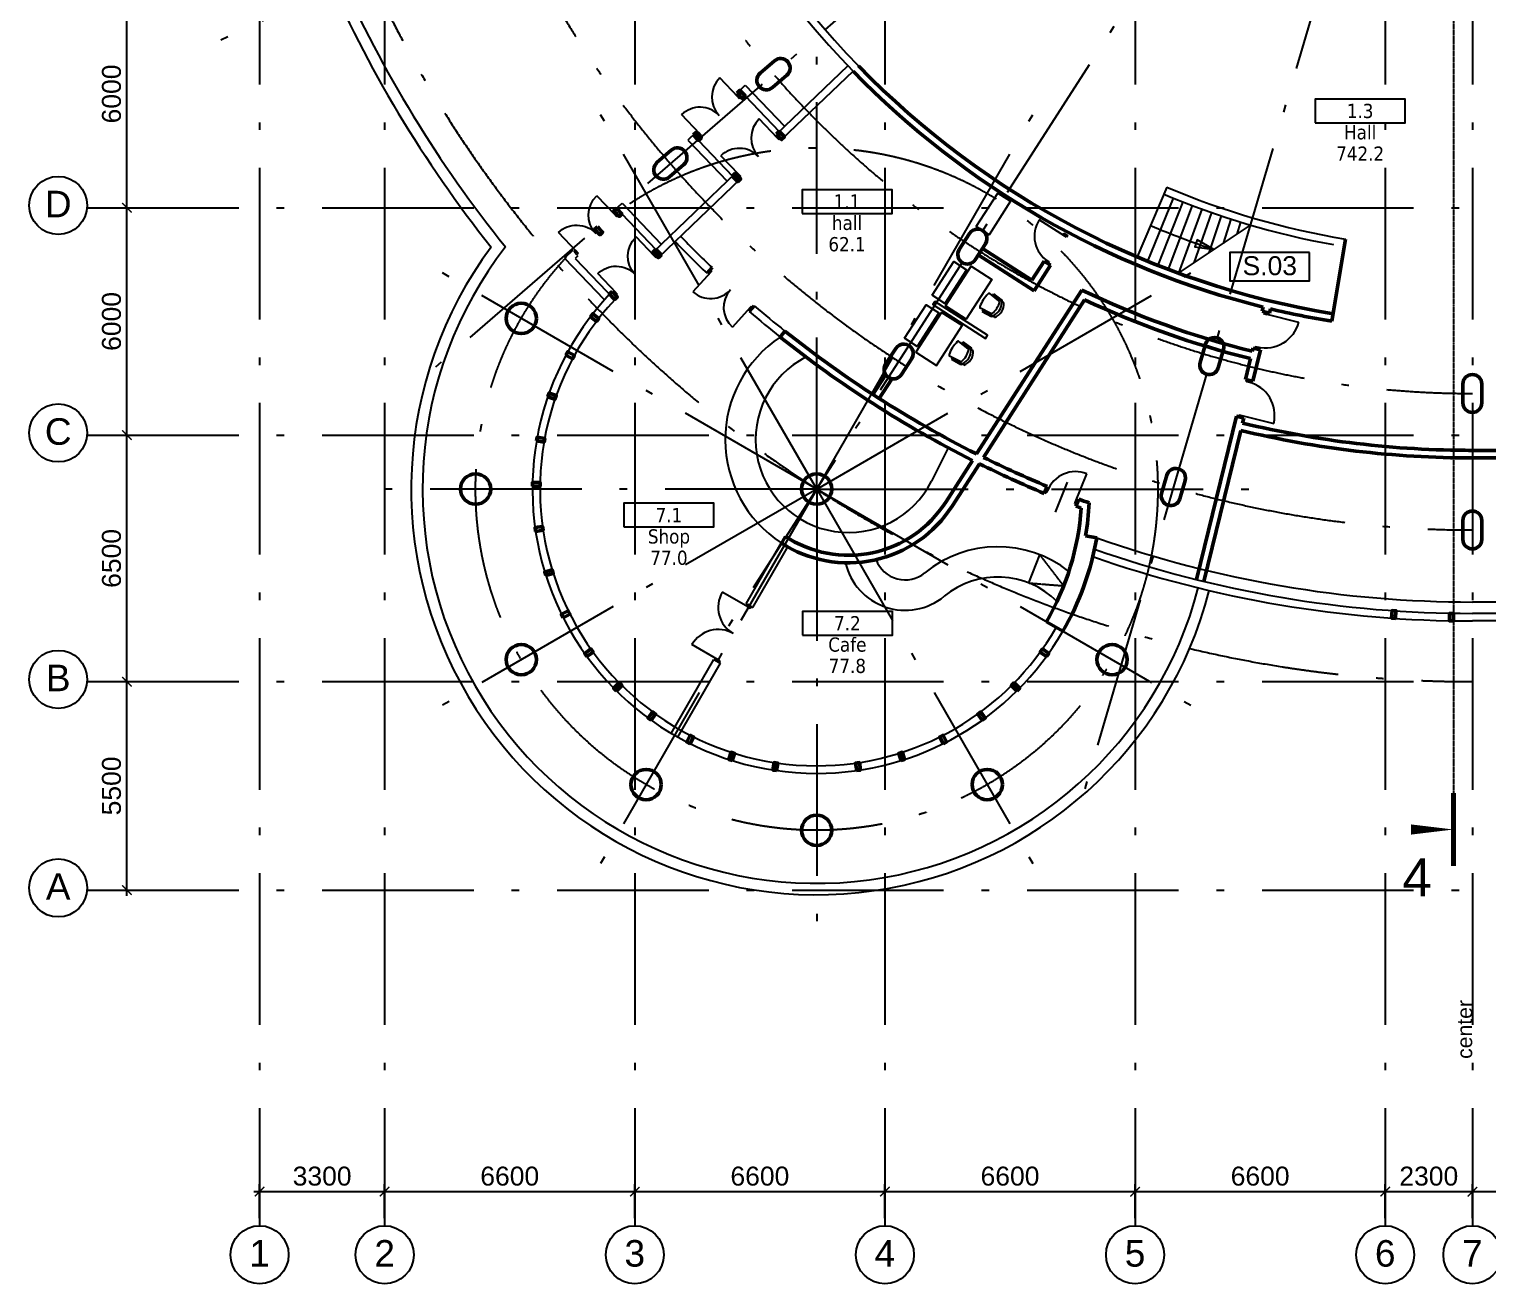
# Model space of a CAD drawing. Header units: millimetres. Extents: x 2558 to 253942, y 1343 to 186042.
# Drawn here: x 2560 to 41048, y 97362 to 130451 of the extents above; entities that cross this region are included whole.
import ezdxf
from ezdxf.enums import TextEntityAlignment as Align

# ---------------------------------------------------------------- set-up
doc = ezdxf.new("R2010")
doc.units = ezdxf.units.MM
for name, pattern in [('DASHED', [0.75, 0.5, -0.25]), ('DOGSL_1', [0]), ('HIDDEN', [0.375, 0.25, -0.125]), ('OSY', [6200, 4000, -1000, 200, -1000])]:
    doc.linetypes.add(name, pattern=pattern)
for name, color, linetype in [('AKS-NUM', 3, 'Continuous'), ('axes', 40, 'OSY'), ('DIM', 4, 'Continuous'), ('dim100', 7, 'Continuous'), ('DV', 70, 'Continuous'), ('F', 4, 'Continuous'), ('Furniture', 61, 'Continuous'), ('P', 3, 'Continuous'), ('PUN', 7, 'HIDDEN'), ('R', 7, 'Continuous'), ('T-EXPL pom', 9, 'Continuous')]:
    doc.layers.add(name, color=color, linetype=linetype)
doc.layers.add('Kolumns', color=5, linetype='Continuous', lineweight=50)
doc.layers.add('ST', color=5, linetype='Continuous', lineweight=50)
doc.styles.add('DIM100', font='arial.ttf')
doc.styles.add('dim200', font='arial.ttf')
doc.styles.add('DIM_150', font='arial.ttf')
doc.styles.add('EXPL', font='tahoma.ttf')
doc.dimstyles.new('DIM200', dxfattribs={"dimtxt": 500, "dimasz": 250, "dimexe": 200, "dimexo": 200, "dimgap": 150, "dimtad": 1, "dimdec": 0, "dimzin": 0, "dimdsep": 46, "dimtxsty": 'dim200', "dimblk": 'ARCHTICK', "dimcen": 100, "dimdle": 150, "dimclrd": 256, "dimclre": 256, "dimclrt": 256, "dimaunit": 1, "dimadec": 4, "dimazin": 0, "dimtfac": 1, "dimtdec": 0, "dimtix": 1, "dimtofl": 0, "dimtmove": 0, "dimatfit": 0, "dimldrblk": 'DOT', "dimfxl": 200, "dimtolj": 1, "dimtzin": 0, "dimarcsym": 0})

# ---------------------------------------------------------------- blocks, each defined once
blk = doc.blocks.new('okon')
at = {"layer": 'ST'}
blk.add_lwpolyline([(-50, 0), (50, 0), (50, 200), (-50, 200)], close=True, dxfattribs=at)
blk = doc.blocks.new('_ArchTick')
at = {"color": 0, "linetype": 'ByBlock', "const_width": 0.15}
blk.add_lwpolyline([(-0.5, -0.5), (0.5, 0.5)], dxfattribs=at)
blk = doc.blocks.new('*D383')
at = {"layer": 'Defpoints', "color": 0, "transparency": 16777216}
for p in [(38340, 99793), (31740, 98893), (38340, 98893)]:
    blk.add_point(p, dxfattribs=at)
at = {"layer": 'DIM', "lineweight": -2, "transparency": 16777216}
for p, q in [((31590, 99793), (38490, 99793)), ((31740, 99093), (31740, 99993)), ((38340, 99093), (38340, 99993))]:
    blk.add_line(p, q, dxfattribs=at)
at = {"layer": 'DIM', "lineweight": -2, "transparency": 16777216, "xscale": 250, "yscale": 250, "zscale": 250, "rotation": 180}
blk.add_blockref('_ArchTick', (31740, 99793), dxfattribs=at)
at = {"layer": 'DIM', "lineweight": -2, "transparency": 16777216, "xscale": 250, "yscale": 250, "zscale": 250}
blk.add_blockref('_ArchTick', (38340, 99793), dxfattribs=at)
at = {"layer": 'DIM', "transparency": 16777216, "insert": (35040, 100199), "char_height": 500, "attachment_point": 5, "style": 'dim200'}
blk.add_mtext('\\A1;6600', dxfattribs=at)
blk = doc.blocks.new('_Dot')
at = {"layer": 'P', "color": 0, "lineweight": -2}
blk.add_line((-0.5, 0), (-1, 0), dxfattribs=at)
at = {"layer": 'P', "color": 0, "const_width": 0.5}
blk.add_lwpolyline([(-0.25, 0, 1), (0.25, 0, 1)], format="xyb", close=True, dxfattribs=at)
blk = doc.blocks.new('*D384')
at = {"layer": 'Defpoints', "color": 0, "transparency": 16777216}
for p in [(31740, 99793), (25140, 98893), (31740, 98893)]:
    blk.add_point(p, dxfattribs=at)
at = {"layer": 'DIM', "lineweight": -2, "transparency": 16777216}
for p, q in [((24990, 99793), (31890, 99793)), ((25140, 99093), (25140, 99993)), ((31740, 99093), (31740, 99993))]:
    blk.add_line(p, q, dxfattribs=at)
at = {"layer": 'DIM', "lineweight": -2, "transparency": 16777216, "xscale": 250, "yscale": 250, "zscale": 250, "rotation": 180}
blk.add_blockref('_ArchTick', (25140, 99793), dxfattribs=at)
at = {"layer": 'DIM', "lineweight": -2, "transparency": 16777216, "xscale": 250, "yscale": 250, "zscale": 250}
blk.add_blockref('_ArchTick', (31740, 99793), dxfattribs=at)
at = {"layer": 'DIM', "transparency": 16777216, "insert": (28440, 100199), "char_height": 500, "attachment_point": 5, "style": 'dim200'}
blk.add_mtext('\\A1;6600', dxfattribs=at)
blk = doc.blocks.new('*D385')
at = {"layer": 'Defpoints', "color": 0, "transparency": 16777216}
for p in [(25140, 99793), (18540, 98893), (25140, 98893)]:
    blk.add_point(p, dxfattribs=at)
at = {"layer": 'DIM', "lineweight": -2, "transparency": 16777216}
for p, q in [((18390, 99793), (25290, 99793)), ((18540, 99093), (18540, 99993)), ((25140, 99093), (25140, 99993))]:
    blk.add_line(p, q, dxfattribs=at)
at = {"layer": 'DIM', "lineweight": -2, "transparency": 16777216, "xscale": 250, "yscale": 250, "zscale": 250, "rotation": 180}
blk.add_blockref('_ArchTick', (18540, 99793), dxfattribs=at)
at = {"layer": 'DIM', "lineweight": -2, "transparency": 16777216, "xscale": 250, "yscale": 250, "zscale": 250}
blk.add_blockref('_ArchTick', (25140, 99793), dxfattribs=at)
at = {"layer": 'DIM', "transparency": 16777216, "insert": (21840, 100199), "char_height": 500, "attachment_point": 5, "style": 'dim200'}
blk.add_mtext('\\A1;6600', dxfattribs=at)
blk = doc.blocks.new('*D386')
at = {"layer": 'Defpoints', "color": 0, "transparency": 16777216}
for p in [(18540, 99793), (11940, 98893), (18540, 98893)]:
    blk.add_point(p, dxfattribs=at)
at = {"layer": 'DIM', "lineweight": -2, "transparency": 16777216}
for p, q in [((11790, 99793), (18690, 99793)), ((11940, 99093), (11940, 99993)), ((18540, 99093), (18540, 99993))]:
    blk.add_line(p, q, dxfattribs=at)
at = {"layer": 'DIM', "lineweight": -2, "transparency": 16777216, "xscale": 250, "yscale": 250, "zscale": 250, "rotation": 180}
blk.add_blockref('_ArchTick', (11940, 99793), dxfattribs=at)
at = {"layer": 'DIM', "lineweight": -2, "transparency": 16777216, "xscale": 250, "yscale": 250, "zscale": 250}
blk.add_blockref('_ArchTick', (18540, 99793), dxfattribs=at)
at = {"layer": 'DIM', "transparency": 16777216, "insert": (15240, 100199), "char_height": 500, "attachment_point": 5, "style": 'dim200'}
blk.add_mtext('\\A1;6600', dxfattribs=at)
blk = doc.blocks.new('*D387')
at = {"layer": 'Defpoints', "color": 0, "transparency": 16777216}
for p in [(11940, 99793), (8640, 98893), (11940, 98893)]:
    blk.add_point(p, dxfattribs=at)
at = {"layer": 'DIM', "lineweight": -2, "transparency": 16777216}
for p, q in [((8490, 99793), (12090, 99793)), ((8640, 99093), (8640, 99993)), ((11940, 99093), (11940, 99993))]:
    blk.add_line(p, q, dxfattribs=at)
at = {"layer": 'DIM', "lineweight": -2, "transparency": 16777216, "xscale": 250, "yscale": 250, "zscale": 250, "rotation": 180}
blk.add_blockref('_ArchTick', (8640, 99793), dxfattribs=at)
at = {"layer": 'DIM', "lineweight": -2, "transparency": 16777216, "xscale": 250, "yscale": 250, "zscale": 250}
blk.add_blockref('_ArchTick', (11940, 99793), dxfattribs=at)
at = {"layer": 'DIM', "transparency": 16777216, "insert": (10290, 100199), "char_height": 500, "attachment_point": 5, "style": 'dim200'}
blk.add_mtext('\\A1;3300', dxfattribs=at)
blk = doc.blocks.new('*D390')
at = {"layer": 'Defpoints', "color": 0, "transparency": 16777216}
for p in [(48440, 99793), (40640, 98893), (48440, 98893)]:
    blk.add_point(p, dxfattribs=at)
at = {"layer": 'DIM', "lineweight": -2, "transparency": 16777216}
for p, q in [((40490, 99793), (48590, 99793)), ((40640, 99093), (40640, 99993)), ((48440, 99093), (48440, 99993))]:
    blk.add_line(p, q, dxfattribs=at)
at = {"layer": 'DIM', "lineweight": -2, "transparency": 16777216, "xscale": 250, "yscale": 250, "zscale": 250, "rotation": 180}
blk.add_blockref('_ArchTick', (40640, 99793), dxfattribs=at)
at = {"layer": 'DIM', "lineweight": -2, "transparency": 16777216, "xscale": 250, "yscale": 250, "zscale": 250}
blk.add_blockref('_ArchTick', (48440, 99793), dxfattribs=at)
at = {"layer": 'DIM', "transparency": 16777216, "insert": (44540, 100199), "char_height": 500, "attachment_point": 5, "style": 'dim200'}
blk.add_mtext('\\A1;7800', dxfattribs=at)
blk = doc.blocks.new('*D391')
at = {"layer": 'Defpoints', "color": 0, "transparency": 16777216}
for p in [(40640, 99793), (38340, 98893), (40640, 98893)]:
    blk.add_point(p, dxfattribs=at)
at = {"layer": 'DIM', "lineweight": -2, "transparency": 16777216}
for p, q in [((38190, 99793), (40790, 99793)), ((38340, 99093), (38340, 99993)), ((40640, 99093), (40640, 99993))]:
    blk.add_line(p, q, dxfattribs=at)
at = {"layer": 'DIM', "lineweight": -2, "transparency": 16777216, "xscale": 250, "yscale": 250, "zscale": 250, "rotation": 180}
blk.add_blockref('_ArchTick', (38340, 99793), dxfattribs=at)
at = {"layer": 'DIM', "lineweight": -2, "transparency": 16777216, "xscale": 250, "yscale": 250, "zscale": 250}
blk.add_blockref('_ArchTick', (40640, 99793), dxfattribs=at)
at = {"layer": 'DIM', "transparency": 16777216, "insert": (39490, 100199), "char_height": 500, "attachment_point": 5, "style": 'dim200'}
blk.add_mtext('\\A1;2300', dxfattribs=at)
blk = doc.blocks.new('*D394')
at = {"layer": 'Defpoints', "color": 0, "transparency": 16777216}
for p in [(4090, 125743), (5140, 125743), (4090, 119743)]:
    blk.add_point(p, dxfattribs=at)
at = {"layer": 'DIM', "lineweight": -2, "transparency": 16777216}
for p, q in [((5140, 119593), (5140, 125893)), ((4290, 125743), (5340, 125743)), ((4290, 119743), (5340, 119743))]:
    blk.add_line(p, q, dxfattribs=at)
at = {"layer": 'DIM', "lineweight": -2, "transparency": 16777216, "xscale": 250, "yscale": 250, "zscale": 250}
for p, rotation in [((5140, 125743), 90), ((5140, 119743), 270)]:
    blk.add_blockref('_ArchTick', p, dxfattribs=dict(at, rotation=rotation))
at = {"layer": 'DIM', "transparency": 16777216, "insert": (4734, 122743), "char_height": 500, "attachment_point": 5, "rotation": 90, "style": 'dim200'}
blk.add_mtext('\\A1;6000', dxfattribs=at)
blk = doc.blocks.new('*D395')
at = {"layer": 'Defpoints', "color": 0, "transparency": 16777216}
for p in [(4090, 131743), (5140, 131743), (4090, 125743)]:
    blk.add_point(p, dxfattribs=at)
at = {"layer": 'DIM', "lineweight": -2, "transparency": 16777216}
for p, q in [((4290, 131743), (5340, 131743)), ((5140, 125593), (5140, 131893)), ((4290, 125743), (5340, 125743))]:
    blk.add_line(p, q, dxfattribs=at)
at = {"layer": 'DIM', "lineweight": -2, "transparency": 16777216, "xscale": 250, "yscale": 250, "zscale": 250}
for p, rotation in [((5140, 131743), 90), ((5140, 125743), 270)]:
    blk.add_blockref('_ArchTick', p, dxfattribs=dict(at, rotation=rotation))
at = {"layer": 'DIM', "transparency": 16777216, "insert": (4734, 128743), "char_height": 500, "attachment_point": 5, "rotation": 90, "style": 'dim200'}
blk.add_mtext('\\A1;6000', dxfattribs=at)
blk = doc.blocks.new('*D399')
at = {"layer": 'Defpoints', "color": 0, "transparency": 16777216}
for p in [(4090, 119743), (5140, 119743), (4090, 113243)]:
    blk.add_point(p, dxfattribs=at)
at = {"layer": 'DIM', "lineweight": -2, "transparency": 16777216}
for p, q in [((4290, 119743), (5340, 119743)), ((5140, 113093), (5140, 119893)), ((4290, 113243), (5340, 113243))]:
    blk.add_line(p, q, dxfattribs=at)
at = {"layer": 'DIM', "lineweight": -2, "transparency": 16777216, "xscale": 250, "yscale": 250, "zscale": 250}
for p, rotation in [((5140, 119743), 90), ((5140, 113243), 270)]:
    blk.add_blockref('_ArchTick', p, dxfattribs=dict(at, rotation=rotation))
at = {"layer": 'DIM', "transparency": 16777216, "insert": (4734, 116493), "char_height": 500, "attachment_point": 5, "rotation": 90, "style": 'dim200'}
blk.add_mtext('\\A1;6500', dxfattribs=at)
blk = doc.blocks.new('*D400')
at = {"layer": 'Defpoints', "color": 0, "transparency": 16777216}
for p in [(4090, 113243), (5140, 113243), (4090, 107743)]:
    blk.add_point(p, dxfattribs=at)
at = {"layer": 'DIM', "lineweight": -2, "transparency": 16777216}
for p, q in [((4290, 113243), (5340, 113243)), ((5140, 107593), (5140, 113393)), ((4290, 107743), (5340, 107743))]:
    blk.add_line(p, q, dxfattribs=at)
at = {"layer": 'DIM', "lineweight": -2, "transparency": 16777216, "xscale": 250, "yscale": 250, "zscale": 250}
for p, rotation in [((5140, 113243), 90), ((5140, 107743), 270)]:
    blk.add_blockref('_ArchTick', p, dxfattribs=dict(at, rotation=rotation))
at = {"layer": 'DIM', "transparency": 16777216, "insert": (4734, 110493), "char_height": 500, "attachment_point": 5, "rotation": 90, "style": 'dim200'}
blk.add_mtext('\\A1;5500', dxfattribs=at)
blk = doc.blocks.new('nomkom')
blk.add_lwpolyline([(-950, 0), (950, 0), (950, 500), (-950, 500)], close=True)
at = {"style": 'EXPL'}
for tag, height, p in [('NO_LEGEND', 300, (0, 100)), ('ROOM_NAME', 200, (0, -350)), ('AREA', 300, (0, -800))]:
    blk.add_attdef(tag, text='', height=height, dxfattribs=at).set_placement(p, align=Align.CENTER)
blk = doc.blocks.new('A$C43583891')
at = {"layer": 'axes'}
for p, q in [((-89872, 34644), (-96774, 58151)), ((-93108, 33166), (-106354, 53776)), ((-86350, 22650), (-114313, 46880)), ((-97720, 27843), (-120006, 38020)), ((-98723, 24429), (-122973, 27916)), ((-86350, 22650), (-114313, -1580)), ((-98723, 20871), (-122973, 17384)), ((-97720, 17457), (-120006, 7280)), ((-93108, 12134), (-106354, -8476)), ((-89872, 10656), (-96774, -12851))]:
    blk.add_line(p, q, dxfattribs=at)
for radius in [28000, 24400]:
    blk.add_arc((-86350, 22650), radius, 90, 270, dxfattribs=at)
at = {"layer": 'Kolumns'}
for points in [[(-86100, 50900, 1), (-86600, 50900), (-86600, 50400, 1), (-86100, 50400)], [(-94069, 49826, 1), (-94549, 49685), (-94408, 49205, 1), (-93928, 49346)], [(-86100, 47300, 1), (-86600, 47300), (-86600, 46800, 1), (-86100, 46800)], [(-93055, 46372, 1), (-93535, 46231), (-93394, 45751, 1), (-92914, 45892)], [(-99887, 43252, -1), (-99466, 43522), (-99196, 43101, -1), (-99617, 42831)], [(-104816, 38981, 1), (-105143, 38603), (-104765, 38276, 1), (-104438, 38654)], [(-111943, 34613, 1), (-112151, 34158), (-111696, 33950, 1), (-111488, 34405)], [(-108669, 33117, 1), (-108876, 32663), (-108421, 32455, 1), (-108214, 32910)], [(-114348, 26423, -1), (-114277, 26918), (-113782, 26847, -1), (-113853, 26352)], [(-110785, 25911, -1), (-110714, 26406), (-110219, 26334, -1), (-110290, 25839)], [(-110785, 19389, 1), (-110714, 18894), (-110219, 18966, 1), (-110290, 19461)], [(-114348, 18877, 1), (-114277, 18382), (-113782, 18453, 1), (-113853, 18948)], [(-108669, 12183, -1), (-108876, 12637), (-108421, 12845, -1), (-108214, 12390)], [(-111943, 10687, -1), (-112151, 11142), (-111696, 11350, -1), (-111488, 10895)], [(-104816, 6319, -1), (-105143, 6697), (-104765, 7024, -1), (-104438, 6646)], [(-107536, 3961, -1), (-107864, 4339), (-107486, 4667, -1), (-107158, 4289)], [(-99887, 2048, 1), (-99466, 1778), (-99196, 2199, 1), (-99617, 2469)], [(-93055, -1072, -1), (-93535, -931), (-93394, -451, -1), (-92914, -592)], [(-101833, -980, 1), (-101413, -1251), (-101142, -830, 1), (-101563, -560)], [(-86100, -2000, -1), (-86600, -2000), (-86600, -1500, -1), (-86100, -1500)], [(-94069, -4526, -1), (-94549, -4385), (-94408, -3905, -1), (-93928, -4046)], [(-86100, -5600, -1), (-86600, -5600), (-86600, -5100, -1), (-86100, -5100)]]:
    blk.add_lwpolyline(points, format="xyb", close=True, dxfattribs=at)
blk = doc.blocks.new('C430')
at = {"linetype": 'DOGSL_1'}
for p, q in [((82, 190), (-210, 216)), ((211, 220), (160, 197)), ((82, -190), (-210, -216)), ((211, -220), (160, -197))]:
    blk.add_line(p, q, dxfattribs=at)
at = {"linetype": 'Continuous'}
for p, q in [((-129, 231), (-129, 261)), ((174, 204), (143, 248)), ((-129, -231), (-129, -261)), ((174, -204), (143, -248))]:
    blk.add_line(p, q, dxfattribs=at)
for p, q in [((-129, 261), (140, 242)), ((-129, 231), (165, 212)), ((-129, -231), (165, -212)), ((-129, -261), (140, -242))]:
    blk.add_line(p, q)
for centre, radius, start, end in [((685, 0), 947, 168.423, 191.577), ((-76, 0), 361, 322.5632, 37.4365)]:
    blk.add_arc(centre, radius, start, end)
at = {"linetype": 'DOGSL_1'}
for centre, radius, start, end in [((-173, 159), 76.7, 142.3214, 155.7722), ((-212, 189), 27.4, 86.0279, 142.3212), ((77, 154), 36.8, 56.371, 82.2515), ((81, 157), 32.5, 24.2753, 58.9946), ((-173, -159), 76.7, 204.2278, 217.6786), ((-212, -189), 27.4, 217.6788, 273.9721), ((77, -154), 36.8, 277.7485, 303.629), ((81, -157), 32.5, 301.0054, 335.7247)]:
    blk.add_arc(centre, radius, start, end, dxfattribs=at)
at = {"linetype": 'Continuous'}
for centre, radius, start, end in [((-415, 1), 552, 342.0039, 17.8524), ((-150, 0), 368, 327.6371, 32.3629)]:
    blk.add_arc(centre, radius, start, end, dxfattribs=at)
blk = doc.blocks.new('80')
at = {"layer": 'DV'}
blk.add_line((50, 0), (50, -800), dxfattribs=at)
for points in [[(50, 50), (50, -50), (0, -50), (0, 50)], [(850, 50), (850, -50), (900, -50), (900, 50)]]:
    blk.add_lwpolyline(points, close=True, dxfattribs=at)
blk.add_arc((50, 0), 800, 270, 0, dxfattribs=at)
blk = doc.blocks.new('77')
at = {"layer": 'DV'}
for p, q in [((50, 0), (50, -700)), ((1450, 0), (1450, -700))]:
    blk.add_line(p, q, dxfattribs=at)
for points in [[(50, 50), (0, 50), (0, -50), (50, -50)], [(1450, 50), (1500, 50), (1500, -50), (1450, -50)]]:
    blk.add_lwpolyline(points, close=True, dxfattribs=at)
for centre, start, end in [((50, 0), 270, 0), ((1450, 0), 180, 270)]:
    blk.add_arc(centre, 700, start, end, dxfattribs=at)
blk = doc.blocks.new('90')
at = {"layer": 'DV'}
blk.add_line((50, 0), (50, -900), dxfattribs=at)
for points in [[(50, 50), (50, -50), (0, -50), (0, 50)], [(1000, 50), (1000, -50), (950, -50), (950, 50)]]:
    blk.add_lwpolyline(points, close=True, dxfattribs=at)
blk.add_arc((50, 0), 900, 270, 0, dxfattribs=at)
blk = doc.blocks.new('88')
at = {"layer": 'DV'}
for p, q in [((0, -50), (800, -50)), ((0, -1650), (800, -1650))]:
    blk.add_line(p, q, dxfattribs=at)
for points in [[(-50, -50), (-50, 0), (50, 0), (50, -50)], [(-50, -1650), (-50, -1700), (50, -1700), (50, -1650)]]:
    blk.add_lwpolyline(points, close=True, dxfattribs=at)
for centre, start, end in [((0, -50), 270, 0), ((0, -1650), 0, 90)]:
    blk.add_arc(centre, 800, start, end, dxfattribs=at)

msp = doc.modelspace()

# ---------------------------------------------------------------- linework, layer by layer
at = {"layer": 'AKS-NUM'}
for centre in [(3326.1, 125803), (3326.1, 119803), (3326.1, 113303), (3326.1, 107803), (8639.4, 98127.5), (11939.4, 98127.5), (18539.4, 98127.5), (25139.4, 98127.5), (31739.4, 98127.5), (38339.4, 98127.5), (40639.6, 98127.5)]:
    msp.add_circle(centre, 765.9, dxfattribs=at)
at = {"layer": 'axes'}
for p, q in [((8639.6, 182593.4), (8639.6, 98893.4)), ((11939.6, 182593.4), (11939.6, 98893.4)), ((18539.6, 182593.4), (18539.6, 98893.4)), ((25139.6, 182593.4), (25139.6, 98893.4)), ((31739.6, 182593.4), (31739.6, 98893.4)), ((38339.6, 182593.4), (38339.6, 98893.4)), ((40639.6, 182593.4), (40639.6, 98893.4)), ((23339.1, 118323.3), (23339.1, 129923.3)), ((23339.1, 118323.3), (17539.1, 128369.2)), ((23339.1, 118323.3), (29139.1, 128369.2)), ((4089.6, 125743.4), (113998.8, 125743.4)), ((23339.1, 118323.3), (13293.2, 124123.3)), ((23339.1, 118323.3), (33385, 124123.3)), ((4089.6, 119743.4), (113998.8, 119743.4)), ((23339.1, 118323.3), (11739.1, 118323.3)), ((23339.1, 118323.3), (13293.2, 112523.3)), ((23339.1, 118323.3), (17539.1, 108277.4)), ((23339.1, 118323.3), (23339.1, 106723.3)), ((23339.1, 118323.3), (29139.1, 108277.4)), ((23339.1, 118323.3), (33385, 112523.3)), ((23339.1, 118323.3), (34939.1, 118323.3)), ((4089.6, 113243.4), (113998.8, 113243.4)), ((4089.6, 107743.4), (113998.8, 107743.4))]:
    msp.add_line(p, q, dxfattribs=at)
msp.add_circle((23339.1, 118323.3), 9000, dxfattribs=at)
msp.add_arc((40639.6, 145243.4), 32000, 90, 270, dxfattribs=at)
at = {"layer": 'dim100'}
msp.add_line((29947.2, 118501.8), (29631.6, 117712.6), dxfattribs=at)
at = {"layer": 'F'}
for p, q in [((24160.9, 129486.1), (22275.5, 127683.2)), ((24299.8, 129342.2), (22413.7, 127538.7)), ((21238.8, 128767.4), (21455.7, 128974.7)), ((21455.7, 128974.7), (22492.3, 127890.6)), ((21377.1, 128622.8), (21449.3, 128691.9)), ((21449.3, 128691.9), (22347.8, 127752.4)), ((20154.7, 127730.7), (19937.9, 127523.4)), ((19937.9, 127523.4), (20974.5, 126439.2)), ((20292.9, 127586.2), (20220.7, 127517)), ((20220.7, 127517), (21119.1, 126577.5)), ((21191.4, 126646.6), (19023.1, 124573.3)), ((21329.6, 126502), (19161.3, 124428.7)), ((17986.5, 125657.4), (18203.3, 125864.7)), ((18203.3, 125864.7), (19239.9, 124780.6)), ((18124.7, 125512.8), (18197, 125581.9)), ((18197, 125581.9), (19095.4, 124642.4)), ((16902.3, 124620.7), (16685.5, 124413.4)), ((16685.5, 124413.4), (17722.2, 123329.3)), ((17040.6, 124476.2), (16968.3, 124407.1)), ((16968.3, 124407.1), (18012.5, 123315)), ((21477.5, 115298.9), (22504.1, 117077)), ((21650.7, 115198.9), (22574.9, 116799.6)), ((28934.6, 115845.5), (29229.2, 116589.2)), ((21477.5, 115298.9), (21650.7, 115198.9)), ((43639.6, 115343.4), (40639.6, 115343.4)), ((43639.6, 115043.4), (40639.6, 115043.4)), ((43639.6, 114843.4), (40639.6, 114843.4)), ((19502.5, 111878.1), (20627.5, 113826.7)), ((19675.7, 111778.1), (20800.7, 113726.7)), ((20627.5, 113826.7), (20800.7, 113726.7))]:
    msp.add_line(p, q, dxfattribs=at)
for centre, radius, start, end in [((40639.6, 145243.4), 22800, 186.72648, 224.21402), ((40639.6, 145243.4), 22600, 186.74539, 224.21835), ((40639.6, 145243.4), 29300, 224.10904, 226.43436), ((40639.6, 145243.4), 29100, 224.11173, 226.42428), ((23339.1, 118323.3), 7500, 136.77517, 270), ((23339.1, 118323.3), 7300, 136.85901, 270), ((40639.6, 145243.4), 29300, 229.36791, 231.43937), ((40639.6, 145243.4), 29100, 229.378, 231.43937), ((40639.6, 145243.4), 29900, 250.6396, 270), ((28115.8, 113778.9), 3022.9, 51.61711, 129.47521), ((40639.6, 145243.4), 30200, 250.72268, 270), ((25674.6, 116742.8), 1616.9, 193.03361, 309.47521), ((25674.6, 116742.8), 816.9, 200.21754, 309.47521), ((40639.6, 145243.4), 30400, 250.76426, 270), ((28115.8, 113778.9), 2222.9, 45.27188, 129.47521), ((23339.1, 118323.3), 7300, 270, 330), ((23339.1, 118323.3), 7500, 270, 330)]:
    msp.add_arc(centre, radius, start, end, dxfattribs=at)
at = {"layer": 'Kolumns'}
for centre in [(15544.9, 122823.3), (14339.1, 118323.3), (23339.1, 118323.3), (15544.9, 113823.3), (31133.4, 113823.3), (18839.1, 110529.1), (27839.1, 110529.1), (23339.1, 109323.3)]:
    msp.add_circle(centre, 400, dxfattribs=at)
at = {"layer": 'P'}
for p, q in [((32578.5, 126286.1), (31795.9, 124445.6)), ((32749, 125998.2), (32066.2, 124332.8)), ((32999.1, 125897.6), (32337.9, 124223.4)), ((33250.4, 125800.2), (32610.9, 124117.6)), ((33503, 125706.1), (32885.4, 124015.3)), ((33756.8, 125615.2), (33290.9, 124286.6)), ((34011.7, 125527.7), (33682.6, 124548.7)), ((32885.4, 124015.3), (34783, 125284.9)), ((34267.8, 125443.4), (34061.4, 124802.1)), ((34524.9, 125362.5), (34428, 125047.4)), ((26809.7, 119412.7), (26367.8, 118530.2))]:
    msp.add_line(p, q, dxfattribs=at)
for points in [[(27550.1, 125245.6), (28117.7, 126128.9), (28454.3, 125912.6), (27886.6, 125029.3)], [(33822.2, 124642.1), (33382.1, 124899.6), (33316.9, 124710.5), (33822.2, 124642.1)], [(26387.7, 123436.9), (26955.4, 124320.2), (27291.9, 124103.9), (26724.2, 123220.6)], [(26739.2, 123151.5), (27415, 124203.1), (27961.8, 123851.7), (27286, 122800.1)], [(25657.8, 122301.2), (26225.5, 123184.5), (26562, 122968.2), (25994.3, 122084.9)], [(26459.8, 123271.7), (26405.8, 123187.5), (27793.8, 122295.5), (27847.9, 122379.6)], [(26631.1, 122983.3), (25955.3, 121931.7), (26502.1, 121580.3), (27177.9, 122631.9)]]:
    msp.add_lwpolyline(points, close=True, dxfattribs=at)
for centre, radius, start, end in [((40639.6, 145243.4), 33050, 203.50523, 218.42739), ((40639.6, 145243.4), 32750, 204.0206, 218.83452), ((40639.6, 145243.4), 20600, 246.96357, 260.64393), ((40639.6, 145243.4), 20800, 246.96357, 259.85489), ((40639.6, 145243.4), 21700, 246.96357, 251.68951), ((23339.1, 118323.3), 10700, 143.40538, 345.51175), ((23339.1, 118323.3), 10400, 142.13561, 345.48268), ((24177.1, 119627.2), 3250, 123.66138, 236.93538), ((24177.1, 119627.2), 2450, 117.22283, 333.39973)]:
    msp.add_arc(centre, radius, start, end, dxfattribs=at)
at = {"layer": 'PUN'}
msp.add_lwpolyline([(28934.6, 115845.5), (29857.1, 115770.5), (29229.2, 116589.2)], dxfattribs=at)
at = {"layer": 'R', "color": 7, "linetype": 'DASHED'}
msp.add_line((40139.6, 182593.4), (40139.6, 109343.4), dxfattribs=at)
at = {"layer": 'R', "const_width": 133.9}
msp.add_lwpolyline([(40139.6, 110302.8), (40139.6, 108384)], dxfattribs=at)
at = {"layer": 'R'}
msp.add_lwpolyline([(39024, 109343.4, 267.7, 0, 0), (40139.6, 109343.4, 0, 0, 0)], format="xyseb", dxfattribs=at)
at = {"layer": 'ST'}
for p, q in [((37290.7, 124917.4), (36933.1, 122746.7)), ((27604.3, 124497.5), (29076.5, 123551.4)), ((27712.4, 124665.8), (29016.3, 123827.8)), ((29340.7, 124332.5), (29016.3, 123827.8)), ((29509, 124224.4), (29340.7, 124332.5)), ((20446.5, 124013.1), (20580.6, 124161.5)), ((29076.5, 123551.4), (29509, 124224.4)), ((27559.5, 119248.8), (30335.3, 123568.1)), ((27739.5, 119159), (30408.7, 123312.4)), ((21559.5, 123007.4), (21693.6, 123155.9)), ((35118.8, 123121.9), (35091.9, 123012.1)), ((35286.2, 122964.5), (35091.9, 123012.1)), ((35313.1, 123074.3), (35286.2, 122964.5)), ((22375.7, 122332.3), (22500.4, 122488.7)), ((34854, 122040.8), (34833.3, 121956.4)), ((35048.3, 121993.2), (34854, 122040.8)), ((34785.8, 121762.1), (34651.8, 121215.2)), ((35048.3, 121993.2), (34846.1, 121167.6)), ((25147.3, 121321.7), (24822.9, 120817)), ((25315.5, 121213.6), (24991.1, 120708.9)), ((34846.1, 121167.6), (34651.8, 121215.2)), ((34413.9, 120243.9), (33358.5, 115934.3)), ((34608.2, 120196.3), (34413.9, 120243.9)), ((34608.2, 120196.3), (34575.6, 120063.3)), ((34528, 119869), (33552.7, 115886.7)), ((43739.6, 119343.4), (40539.6, 119343.4)), ((26743, 117978.3), (27450.7, 119079.6)), ((26911.2, 117870.2), (27630.7, 118989.7)), ((43739.6, 119143.4), (40639.6, 119143.4)), ((29419.3, 118393.6), (29345, 118207.9)), ((30254.9, 118059.4), (30180.7, 117873.7)), ((30727.5, 117034.2), (30432, 117085.8)), ((29834.3, 114573.3), (29401.3, 114823.3))]:
    msp.add_line(p, q, dxfattribs=at)
for points in [[(21238.8, 128767.4), (21311.1, 128836.5), (21449.3, 128691.9), (21377.1, 128622.8)], [(20082.4, 127661.6), (20154.7, 127730.7), (20292.9, 127586.2), (20220.7, 127517)], [(22275.5, 127683.2), (22347.8, 127752.4), (22486, 127607.8), (22413.7, 127538.7)], [(21119.1, 126577.5), (21191.4, 126646.6), (21329.6, 126502), (21257.3, 126432.9)], [(18058.7, 125726.5), (17986.5, 125657.4), (18124.7, 125512.8), (18197, 125581.9)], [(17552.8, 125242.7), (17480.5, 125173.6), (17618.8, 125029.1), (17691, 125098.2)], [(19095.4, 124642.4), (19023.1, 124573.3), (19161.3, 124428.7), (19233.6, 124497.8)], [(17939, 123536.6), (17866.7, 123467.5), (18004.9, 123322.9), (18077.2, 123392)]]:
    msp.add_lwpolyline(points, close=True, dxfattribs=at)
for centre, radius, start, end in [((40639.6, 145243.4), 22800, 224.21835, 255.987), ((40639.6, 145243.4), 22600, 224.21835, 260.64393), ((40639.6, 145243.4), 24000, 244.57381, 255.99957), ((40639.6, 145243.4), 24200, 244.99073, 256.00154), ((40639.6, 145243.4), 22800, 256.4896, 260.64393), ((40639.6, 145243.4), 29100, 231.43937, 243.289), ((40639.6, 145243.4), 29300, 231.43937, 243.24779), ((40639.6, 145243.4), 26100, 256.45783, 270), ((40639.6, 145243.4), 25900, 256.45952, 270), ((40639.6, 145243.4), 29300, 243.64117, 247.32629), ((40639.6, 145243.4), 29100, 243.68512, 247.32025), ((24177.1, 119627.2), 3250, 236.93538, 327.27273), ((24177.1, 119627.2), 3050, 236.73421, 327.27273), ((23339.1, 118323.3), 7000, 330, 355.88089), ((40639.6, 145243.4), 29300, 249.0863, 249.37989), ((40639.6, 145243.4), 29100, 249.09235, 249.6705), ((23339.1, 118323.3), 7200, 350.10284, 357.07622), ((23339.1, 118323.3), 7500, 330, 350.10284)]:
    msp.add_arc(centre, radius, start, end, dxfattribs=at)
at = {"layer": 'T-EXPL pom'}
msp.add_lwpolyline([(36339.2, 124563.4), (34239.2, 124563.4), (34239.2, 123813.4), (36339.2, 123813.4)], close=True, dxfattribs=at)

# ---------------------------------------------------------------- block references
at = {"layer": 'axes'}
msp.add_blockref('A$C43583891', (126989.6, 122593.4), dxfattribs=at)
at = {"layer": 'DV'}
for name, p, rotation in [('77', (21307.9, 128695.1), 223.7179432355226), ('77', (22344.6, 127611), 223.7179432355226), ('80', (29911.4, 125035.6), 237.272727272722), ('77', (20507.1, 124080.1), 317.9011388498043), ('90', (34511.1, 120220.1), 76.23830226194724), ('80', (30216.5, 117963.4), 158.2062975975063), ('88', (20714.1, 113776.7), 150.0000000000398)]:
    msp.add_blockref(name, p, dxfattribs=dict(at, rotation=rotation))
at = {"layer": 'DV', "xscale": -1}
for name, p, rotation in [('77', (16971.4, 124548.4), 223.7179432318968), ('77', (18008.1, 123464.3), 223.7179432318968), ('90', (35189, 122988.3), 76.23830227105428)]:
    msp.add_blockref(name, p, dxfattribs=dict(at, rotation=rotation))
at = {"layer": 'Furniture', "linetype": 'Continuous', "lineweight": 0, "xscale": 1.05628746233225, "yscale": 1.05628746233225, "zscale": 1.05628746233225, "rotation": 327.2728221948702}
for p in [(27968, 123164.2), (27157.1, 121902.3)]:
    msp.add_blockref('C430', p, dxfattribs=at)
at = {"layer": 'ST', "xscale": -1}
for p, rotation in [((17401.4, 122905.2), 232.3441272024515), ((16747.3, 121900.7), 241.51145192436), ((16261.5, 120804.8), 250.6787766464061), ((15956.6, 119645.5), 259.8461013684532), ((15840.2, 118452.4), 269.0134260905861), ((15915.5, 117256.1), 278.1807508127042), ((16180.3, 116087), 287.3480755346826), ((16628, 114975), 296.5154002570053), ((38557.6, 114914.8), 356.0728533203152), ((17247.2, 113948.6), 305.6827249787581), ((18022, 113033.9), 314.8500497011261), ((18932.6, 112254.3), 324.0173744234614), ((19955.8, 111629.8), 333.1846991454032), ((21065.4, 111176.3), 342.3520238676593), ((22233.1, 110905.3), 351.5193485896332)]:
    msp.add_blockref('okon', p, dxfattribs=dict(at, rotation=rotation))
at = {"layer": 'ST'}
for p, rotation in [((40089.6, 115043.4), 180), ((29431.1, 113948.6), 54.31727502124197), ((28656.3, 113033.9), 45.14995029887389), ((27745.7, 112254.3), 35.9826255765386), ((26722.5, 111629.8), 26.8153008545968), ((25612.9, 111176.3), 17.64797613234071), ((24445.2, 110905.3), 8.480651410366699)]:
    msp.add_blockref('okon', p, dxfattribs=dict(at, rotation=rotation))
at = {"layer": 'T-EXPL pom'}
ref = msp.add_blockref('nomkom', (37678.9, 127982.5), dxfattribs=dict(at, xscale=1.25, yscale=1.25, zscale=1.25))
ref.add_attrib('ПЛОЩАДЬ', '742.2', dxfattribs={"layer": '0', "height": 375, "style": 'EXPL'}).set_placement((37678.9, 126982.5), align=Align.CENTER)
ref.add_attrib('НОМЕР_ПО_ЭКСПЛИКАЦИИ', '1.3', dxfattribs={"layer": '0', "height": 375, "style": 'EXPL'}).set_placement((37678.9, 128107.5), align=Align.CENTER)
ref.add_attrib('НАИМЕНОВАНИЕ_ПОМЕЩЕНИЯ', 'Hall', dxfattribs={"layer": '0', "height": 375, "style": 'EXPL'}).set_placement((37678.9, 127545), align=Align.CENTER)
ref = msp.add_blockref('nomkom', (24139.6, 125593.4), dxfattribs=dict(at, xscale=1.25, yscale=1.25, zscale=1.25))
ref.add_attrib('ПЛОЩАДЬ', '62.1', dxfattribs={"layer": '0', "height": 375, "style": 'EXPL'}).set_placement((24139.6, 124593.4), align=Align.CENTER)
ref.add_attrib('НОМЕР_ПО_ЭКСПЛИКАЦИИ', '1.1', dxfattribs={"layer": '0', "height": 375, "style": 'EXPL'}).set_placement((24139.6, 125718.4), align=Align.CENTER)
ref.add_attrib('НАИМЕНОВАНИЕ_ПОМЕЩЕНИЯ', 'hall', dxfattribs={"layer": '0', "height": 375, "style": 'EXPL'}).set_placement((24139.6, 125155.9), align=Align.CENTER)
ref = msp.add_blockref('nomkom', (19441.5, 117323.2), dxfattribs=dict(at, xscale=1.25, yscale=1.25, zscale=1.25))
ref.add_attrib('ПЛОЩАДЬ', '77.0', dxfattribs={"layer": '0', "height": 375, "style": 'EXPL'}).set_placement((19441.5, 116323.2), align=Align.CENTER)
ref.add_attrib('НОМЕР_ПО_ЭКСПЛИКАЦИИ', '7.1', dxfattribs={"layer": '0', "height": 375, "style": 'EXPL'}).set_placement((19441.5, 117448.2), align=Align.CENTER)
ref.add_attrib('НАИМЕНОВАНИЕ_ПОМЕЩЕНИЯ', 'Shop', dxfattribs={"layer": '0', "height": 375, "style": 'EXPL'}).set_placement((19441.5, 116885.7), align=Align.CENTER)
ref = msp.add_blockref('nomkom', (24148.1, 114471.7), dxfattribs=dict(at, xscale=1.25, yscale=1.25, zscale=1.25))
ref.add_attrib('ПЛОЩАДЬ', '77.8', dxfattribs={"layer": '0', "height": 375, "style": 'EXPL'}).set_placement((24148.1, 113471.7), align=Align.CENTER)
ref.add_attrib('НОМЕР_ПО_ЭКСПЛИКАЦИИ', '7.2', dxfattribs={"layer": '0', "height": 375, "style": 'EXPL'}).set_placement((24148.1, 114596.7), align=Align.CENTER)
ref.add_attrib('НАИМЕНОВАНИЕ_ПОМЕЩЕНИЯ', 'Cafe', dxfattribs={"layer": '0', "height": 375, "style": 'EXPL'}).set_placement((24148.1, 114034.2), align=Align.CENTER)

# ---------------------------------------------------------------- texts
at = {"layer": 'AKS-NUM', "style": 'DIM100'}
for s, p in [('D', (3326.3, 125490.3)), ('C', (3326.3, 119490.3)), ('В', (3326.3, 112990.3)), ('A', (3326.3, 107490.3)), ('1', (8639.6, 97814.9)), ('2', (11939.6, 97814.9)), ('3', (18539.6, 97814.9)), ('4', (25139.6, 97814.9)), ('5', (31739.6, 97814.9)), ('6', (38339.6, 97814.9)), ('7', (40639.9, 97814.9))]:
    msp.add_text(s, height=700, rotation=0, dxfattribs=at).set_placement(p, align=Align.CENTER)
at = {"layer": 'axes', "insert": (40639.6, 104070.6), "char_height": 400, "width": 9678.285, "attachment_point": 8, "rotation": 90, "style": 'DIM_150'}
msp.add_mtext('center', dxfattribs=at)
at = {"layer": 'R', "linetype": 'Continuous', "lineweight": -3, "style": 'dim200'}
msp.add_text('4', height=1000, dxfattribs=at).set_placement((38791.2, 107579))
at = {"layer": 'T-EXPL pom', "style": 'DIM100'}
msp.add_text('S.03', height=500, dxfattribs=at).set_placement((35294.6, 123963.4), align=Align.CENTER)

# ---------------------------------------------------------------- dimensions: what is measured, and where the dimension line sits
at = {"layer": 'DIM'}
for base, p1, p2, picture, middle in [((5139.6, 131743.4), (4089.6, 125743.4), (4089.6, 131743.4), '*D395', (4734.4, 128743.4)), ((5139.6, 125743.4), (4089.6, 119743.4), (4089.6, 125743.4), '*D394', (4734.4, 122743.4)), ((5139.6, 119743.4), (4089.6, 113243.4), (4089.6, 119743.4), '*D399', (4734.4, 116493.4)), ((5139.6, 113243.4), (4089.6, 107743.4), (4089.6, 113243.4), '*D400', (4734.4, 110493.4))]:
    dim = msp.add_linear_dim(base=base, p1=p1, p2=p2, angle=90, dimstyle='DIM200', dxfattribs=at)
    dim.commit()
    dim.dimension.update_dxf_attribs({"geometry": picture, "text_midpoint": middle})
for base, p1, p2, picture, middle in [((11939.6, 99793.4), (8639.6, 98893.4), (11939.6, 98893.4), '*D387', (10289.6, 100198.9)), ((18539.6, 99793.4), (11939.6, 98893.4), (18539.6, 98893.4), '*D386', (15239.6, 100198.7)), ((25139.6, 99793.4), (18539.6, 98893.4), (25139.6, 98893.4), '*D385', (21839.6, 100198.7)), ((31739.6, 99793.4), (25139.6, 98893.4), (31739.6, 98893.4), '*D384', (28439.6, 100198.7)), ((38339.6, 99793.4), (31739.6, 98893.4), (38339.6, 98893.4), '*D383', (35039.6, 100198.7)), ((40639.6, 99793.4), (38339.6, 98893.4), (40639.6, 98893.4), '*D391', (39489.6, 100198.9)), ((48439.6, 99793.4), (40639.6, 98893.4), (48439.6, 98893.4), '*D390', (44539.6, 100198.7))]:
    dim = msp.add_linear_dim(base=base, p1=p1, p2=p2, dimstyle='DIM200', dxfattribs=at)
    dim.commit()
    dim.dimension.update_dxf_attribs({"geometry": picture, "text_midpoint": middle})

doc.saveas('drawing.dxf')
